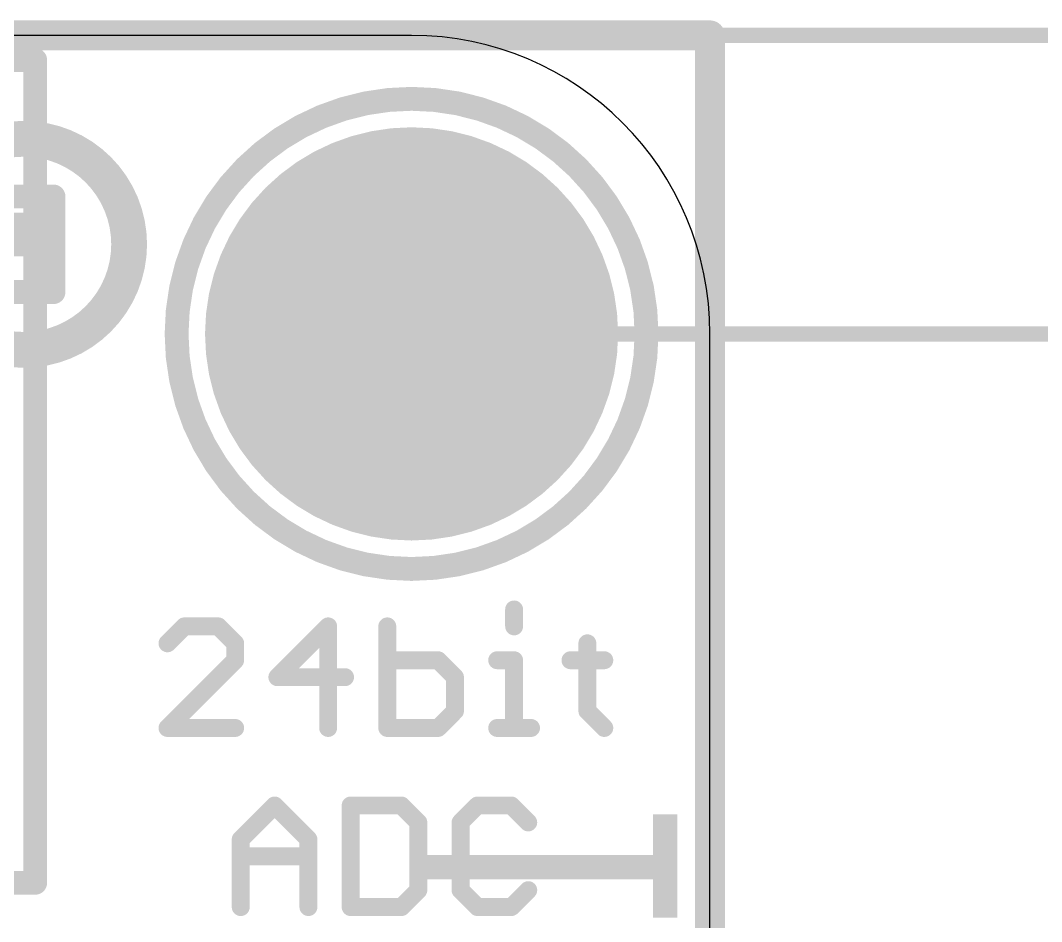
# Model space of a CAD drawing. Extents: x -9.1 to 30.1, y -12.8 to 22.4.
# Drawn here: x 14.39 to 23.08, y 11.19 to 18.86 of the extents above; entities that cross this region are included whole.
import ezdxf

# ---------------------------------------------------------------- set-up
doc = ezdxf.new("R2010")
doc.units = 0
for name, color, linetype in [('1', 12, 'CONTINUOUS'), ('16', 5, 'CONTINUOUS'), ('17', 110, 'CONTINUOUS'), ('20', 53, 'CONTINUOUS'), ('21', 40, 'CONTINUOUS'), ('22', 6, 'CONTINUOUS'), ('47', 253, 'CONTINUOUS')]:
    doc.layers.add(name, color=color, linetype=linetype)

# ---------------------------------------------------------------- blocks, each defined once
blk = doc.blocks.new('ROUNDP')
at = {"const_width": 0.5}
blk.add_lwpolyline([(0, -0.25, 1), (0, 0.25, 1), (0, -0.25)], format="xyb", dxfattribs=at)
blk = doc.blocks.new('RECT')
blk.add_solid([(-0.5, -0.5), (0.5, -0.5), (-0.5, 0.5), (0.5, 0.5)])

msp = doc.modelspace()

# ---------------------------------------------------------------- linework, layer by layer
at = {"layer": '1', "const_width": 0.254}
for points in [[(-5.1435, 18.7325), (20.2565, 18.7325)], [(20.2565, 18.7325), (20.2565, -4.1275)]]:
    msp.add_lwpolyline(points, dxfattribs=at)
at = {"layer": '1', "const_width": 0.127}
for points in [[(20.32, 18.7325, 1), (20.193, 18.7325)], [(20.2565, 18.669, 1), (20.2565, 18.796)]]:
    msp.add_lwpolyline(points, format="xyb", dxfattribs=at)
at = {"layer": '16', "const_width": 0.254}
for points in [[(-5.1435, 18.7325), (20.2565, 18.7325)], [(20.2565, 18.7325), (20.2565, -4.1275)]]:
    msp.add_lwpolyline(points, dxfattribs=at)
at = {"layer": '16', "const_width": 0.127}
for points in [[(20.32, 18.7325, 1), (20.193, 18.7325)], [(20.2565, 18.669, 1), (20.2565, 18.796)]]:
    msp.add_lwpolyline(points, format="xyb", dxfattribs=at)
at = {"layer": '20'}
for p, q in [((17.7165, 18.7325), (-2.6035, 18.7325)), ((20.2565, -1.5875), (20.2565, 16.1925))]:
    msp.add_line(p, q, dxfattribs=at)
msp.add_arc((17.7165, 16.1925), 2.54, 0, 90, dxfattribs=at)
at = {"layer": '21'}
for points, const_width in [([(14.5125, 18.5225), (7.5125, 18.5225)], 0.2032), ([(14.5125, 17.1225), (14.5125, 18.5225)], 0.2032), ([(14.5125, 17.1225), (7.5125, 17.1225)], 0.2032), ([(14.5125, 11.5225), (14.5125, 17.1225)], 0.2032), ([(18.5894, 13.8481), (18.5894, 13.704)], 0.1524), ([(15.7828, 13.704), (15.6387, 13.56)], 0.1524), ([(16.0709, 13.704), (15.7828, 13.704)], 0.1524), ([(16.215, 13.56), (16.0709, 13.704)], 0.1524), ([(17.0064, 13.704), (16.5743, 13.2719)], 0.1524), ([(17.0064, 12.8397), (17.0064, 13.704)], 0.1524), ([(17.5098, 13.704), (17.5098, 12.8397)], 0.1524), ([(16.215, 13.4159), (16.215, 13.56)], 0.1524), ([(19.213, 13.56), (19.213, 12.9838)], 0.1524), ([(15.6387, 12.8397), (16.215, 13.4159)], 0.1524), ([(17.942, 13.4159), (17.5098, 13.4159)], 0.1524), ([(18.086, 13.2719), (17.942, 13.4159)], 0.1524), ([(18.4453, 13.4159), (18.5894, 13.4159)], 0.1524), ([(18.5894, 13.4159), (18.5894, 12.8397)], 0.1524), ([(19.069, 13.4159), (19.3571, 13.4159)], 0.1524), ([(16.5743, 13.2719), (17.1505, 13.2719)], 0.1524), ([(18.086, 12.9838), (18.086, 13.2719)], 0.1524), ([(17.942, 12.8397), (18.086, 12.9838)], 0.1524), ([(19.213, 12.9838), (19.3571, 12.8397)], 0.1524), ([(16.215, 12.8397), (15.6387, 12.8397)], 0.1524), ([(17.5098, 12.8397), (17.942, 12.8397)], 0.1524), ([(18.4453, 12.8397), (18.7334, 12.8397)], 0.1524), ([(16.2624, 11.8919), (16.5505, 12.18)], 0.1524), ([(16.5505, 12.18), (16.8386, 11.8919)], 0.1524), ([(17.1979, 12.18), (17.1979, 11.3157)], 0.1524), ([(17.6301, 12.18), (17.1979, 12.18)], 0.1524), ([(17.7742, 12.036), (17.6301, 12.18)], 0.1524), ([(18.2775, 12.18), (18.1335, 12.036)], 0.1524), ([(18.5656, 12.18), (18.2775, 12.18)], 0.1524), ([(18.7097, 12.036), (18.5656, 12.18)], 0.1524), ([(17.7742, 11.4598), (17.7742, 12.036)], 0.1524), ([(18.1335, 12.036), (18.1335, 11.4598)], 0.1524), ([(16.2624, 11.3157), (16.2624, 11.8919)], 0.1524), ([(16.8386, 11.8919), (16.8386, 11.3157)], 0.1524), ([(16.2624, 11.7479), (16.8386, 11.7479)], 0.1524), ([(7.5125, 11.5225), (14.5125, 11.5225)], 0.2032), ([(17.6301, 11.3157), (17.7742, 11.4598)], 0.1524), ([(18.1335, 11.4598), (18.2775, 11.3157)], 0.1524), ([(18.5656, 11.3157), (18.7097, 11.4598)], 0.1524), ([(17.1979, 11.3157), (17.6301, 11.3157)], 0.1524), ([(18.2775, 11.3157), (18.5656, 11.3157)], 0.1524)]:
    msp.add_lwpolyline(points, dxfattribs=dict(at, const_width=const_width))
for points, const_width in [([(14.5633, 18.5225, 1), (14.4617, 18.5225)], 0.1016), ([(14.5125, 18.4717, 1), (14.5125, 18.5733)], 0.1016), ([(17.7165, 14.1925, 1), (17.7165, 18.1925, 1), (17.7165, 14.1925)], 0.2032), ([(14.5633, 17.1225, 1), (14.4617, 17.1225)], 0.1016), ([(14.5125, 17.0717, 1), (14.5125, 17.1733)], 0.1016), ([(14.4617, 17.1225, 1), (14.5633, 17.1225)], 0.1016), ([(18.6275, 13.8481, 1), (18.5513, 13.8481)], 0.0762), ([(15.7828, 13.7421, 1), (15.7828, 13.6659)], 0.0762), ([(15.8097, 13.6771, 1), (15.7559, 13.731)], 0.0762), ([(16.0979, 13.731, 1), (16.044, 13.6771)], 0.0762), ([(16.0709, 13.6659, 1), (16.0709, 13.7421)], 0.0762), ([(17.0445, 13.704, 1), (16.9683, 13.704)], 0.0762), ([(17.0334, 13.6771, 1), (16.9795, 13.731)], 0.0762), ([(17.5479, 13.704, 1), (17.4717, 13.704)], 0.0762), ([(18.5513, 13.704, 1), (18.6275, 13.704)], 0.0762), ([(15.6118, 13.5869, 1), (15.6657, 13.533)], 0.0762), ([(16.2531, 13.56, 1), (16.1769, 13.56)], 0.0762), ([(16.188, 13.533, 1), (16.2419, 13.5869)], 0.0762), ([(19.2511, 13.56, 1), (19.1749, 13.56)], 0.0762), ([(16.2419, 13.389, 1), (16.188, 13.4429)], 0.0762), ([(17.5098, 13.454, 1), (17.5098, 13.3778)], 0.0762), ([(17.9689, 13.4429, 1), (17.915, 13.389)], 0.0762), ([(17.942, 13.3778, 1), (17.942, 13.454)], 0.0762), ([(18.4453, 13.454, 1), (18.4453, 13.3778)], 0.0762), ([(18.6275, 13.4159, 1), (18.5513, 13.4159)], 0.0762), ([(18.5894, 13.3778, 1), (18.5894, 13.454)], 0.0762), ([(19.069, 13.454, 1), (19.069, 13.3778)], 0.0762), ([(19.3571, 13.3778, 1), (19.3571, 13.454)], 0.0762), ([(16.1769, 13.4159, 1), (16.2531, 13.4159)], 0.0762), ([(16.5473, 13.2988, 1), (16.6012, 13.2449)], 0.0762), ([(16.5743, 13.31, 1), (16.5743, 13.2338)], 0.0762), ([(17.1505, 13.2338, 1), (17.1505, 13.31)], 0.0762), ([(18.1241, 13.2719, 1), (18.0479, 13.2719)], 0.0762), ([(18.0591, 13.2449, 1), (18.1129, 13.2988)], 0.0762), ([(18.1129, 12.9568, 1), (18.0591, 13.0107)], 0.0762), ([(19.24, 13.0107, 1), (19.1861, 12.9568)], 0.0762), ([(18.0479, 12.9838, 1), (18.1241, 12.9838)], 0.0762), ([(19.1749, 12.9838, 1), (19.2511, 12.9838)], 0.0762), ([(15.6387, 12.8778, 1), (15.6387, 12.8016)], 0.0762), ([(15.6118, 12.8666, 1), (15.6657, 12.8128)], 0.0762), ([(16.215, 12.8016, 1), (16.215, 12.8778)], 0.0762), ([(16.9683, 12.8397, 1), (17.0445, 12.8397)], 0.0762), ([(17.5098, 12.8778, 1), (17.5098, 12.8016)], 0.0762), ([(17.4717, 12.8397, 1), (17.5479, 12.8397)], 0.0762), ([(17.915, 12.8666, 1), (17.9689, 12.8128)], 0.0762), ([(17.942, 12.8016, 1), (17.942, 12.8778)], 0.0762), ([(18.4453, 12.8778, 1), (18.4453, 12.8016)], 0.0762), ([(18.5513, 12.8397, 1), (18.6275, 12.8397)], 0.0762), ([(18.7334, 12.8016, 1), (18.7334, 12.8778)], 0.0762), ([(19.3301, 12.8128, 1), (19.384, 12.8666)], 0.0762), ([(16.5775, 12.207, 1), (16.5236, 12.1531)], 0.0762), ([(16.5775, 12.1531, 1), (16.5236, 12.207)], 0.0762), ([(17.236, 12.18, 1), (17.1598, 12.18)], 0.0762), ([(17.1979, 12.2181, 1), (17.1979, 12.1419)], 0.0762), ([(17.6571, 12.207, 1), (17.6032, 12.1531)], 0.0762), ([(17.6301, 12.1419, 1), (17.6301, 12.2181)], 0.0762), ([(18.2775, 12.2181, 1), (18.2775, 12.1419)], 0.0762), ([(18.3045, 12.1531, 1), (18.2506, 12.207)], 0.0762), ([(18.5926, 12.207, 1), (18.5387, 12.1531)], 0.0762), ([(18.5656, 12.1419, 1), (18.5656, 12.2181)], 0.0762), ([(17.8123, 12.036, 1), (17.7361, 12.036)], 0.0762), ([(17.7472, 12.009, 1), (17.8011, 12.0629)], 0.0762), ([(18.1065, 12.0629, 1), (18.1604, 12.009)], 0.0762), ([(18.1716, 12.036, 1), (18.0954, 12.036)], 0.0762), ([(18.6827, 12.009, 1), (18.7366, 12.0629)], 0.0762), ([(16.3005, 11.8919, 1), (16.2243, 11.8919)], 0.0762), ([(16.2355, 11.9189, 1), (16.2894, 11.865)], 0.0762), ([(16.8767, 11.8919, 1), (16.8005, 11.8919)], 0.0762), ([(16.8117, 11.865, 1), (16.8656, 11.9189)], 0.0762), ([(16.2624, 11.786, 1), (16.2624, 11.7098)], 0.0762), ([(16.8386, 11.7098, 1), (16.8386, 11.786)], 0.0762), ([(14.4617, 11.5225, 1), (14.5633, 11.5225)], 0.1016), ([(14.5125, 11.4717, 1), (14.5125, 11.5733)], 0.1016), ([(17.7361, 11.4598, 1), (17.8123, 11.4598)], 0.0762), ([(17.8011, 11.4328, 1), (17.7472, 11.4867)], 0.0762), ([(18.1604, 11.4867, 1), (18.1065, 11.4328)], 0.0762), ([(18.0954, 11.4598, 1), (18.1716, 11.4598)], 0.0762), ([(18.7366, 11.4328, 1), (18.6827, 11.4867)], 0.0762), ([(17.1979, 11.3538, 1), (17.1979, 11.2776)], 0.0762), ([(17.6301, 11.2776, 1), (17.6301, 11.3538)], 0.0762), ([(18.2775, 11.3538, 1), (18.2775, 11.2776)], 0.0762), ([(18.5656, 11.2776, 1), (18.5656, 11.3538)], 0.0762), ([(16.2243, 11.3157, 1), (16.3005, 11.3157)], 0.0762), ([(16.8005, 11.3157, 1), (16.8767, 11.3157)], 0.0762), ([(17.1598, 11.3157, 1), (17.236, 11.3157)], 0.0762), ([(17.6032, 11.3426, 1), (17.6571, 11.2888)], 0.0762), ([(18.2506, 11.2888, 1), (18.3045, 11.3426)], 0.0762), ([(18.5387, 11.3426, 1), (18.5926, 11.2888)], 0.0762)]:
    msp.add_lwpolyline(points, format="xyb", dxfattribs=dict(at, const_width=const_width))
at = {"layer": '22'}
for points, const_width in [([(14.4145, 16.0565, 1), (14.4145, 17.8525, 1), (14.4145, 16.0565)], 0.3048), ([(14.7193, 17.3616, 1), (14.6177, 17.3616)], 0.1016), ([(14.6685, 17.3108, 1), (14.6685, 17.4124)], 0.1016), ([(14.6685, 16.904, 1), (14.6685, 17.0056)], 0.1016), ([(14.6685, 16.4973, 1), (14.6685, 16.5989)], 0.1016), ([(14.6177, 16.5481, 1), (14.7193, 16.5481)], 0.1016)]:
    msp.add_lwpolyline(points, format="xyb", dxfattribs=dict(at, const_width=const_width))
at = {"layer": '22', "const_width": 0.2032}
for points in [[(14.6685, 17.3616), (14.2618, 17.3616)], [(14.6685, 16.5481), (14.6685, 17.3616)], [(14.6685, 16.9548), (14.2618, 16.9548)], [(14.2618, 16.5481), (14.6685, 16.5481)]]:
    msp.add_lwpolyline(points, dxfattribs=at)
at = {"layer": '47', "const_width": 0.13}
for points in [[(20.2565, 18.7325), (30.0805, 18.7325)], [(17.7165, 16.1925), (25.5085, 16.1925)]]:
    msp.add_lwpolyline(points, dxfattribs=at)
at = {"layer": '47', "const_width": 0.065}
for points in [[(20.2565, 18.765, 1), (20.2565, 18.7)], [(17.7165, 16.225, 1), (17.7165, 16.16)]]:
    msp.add_lwpolyline(points, format="xyb", dxfattribs=at)

# ---------------------------------------------------------------- block references
at = {"layer": '17', "xscale": 3.516, "yscale": 3.516}
msp.add_blockref('ROUNDP', (17.7165, 16.1925), dxfattribs=at)
msp.add_blockref('ROUNDP', (17.7165, 16.1925), dxfattribs=at)
at = {"layer": '22', "rotation": 90}
for p, xscale, yscale in [((19.7832, 11.6662), 0.8788, 0.0231), ((19.8063, 11.6662), 0.8788, 0.0231), ((19.8294, 11.6662), 0.8788, 0.0231), ((19.8525, 11.6662), 0.8788, 0.0231), ((19.8755, 11.6662), 0.8788, 0.0229), ((19.8985, 11.6662), 0.8788, 0.0231), ((19.9216, 11.6662), 0.8788, 0.0231), ((19.9447, 11.6662), 0.8788, 0.0231), ((19.9678, 11.6662), 0.8788, 0.0231), ((17.8435, 11.6561), 0.2083, 0.0229), ((17.8665, 11.6561), 0.2083, 0.0231), ((17.8896, 11.6561), 0.2083, 0.0231), ((17.9127, 11.6561), 0.2083, 0.0231), ((17.9358, 11.6561), 0.2083, 0.0231), ((17.9589, 11.6561), 0.2083, 0.0231), ((17.9821, 11.6561), 0.2083, 0.0231), ((18.0052, 11.6561), 0.2083, 0.0231), ((18.0283, 11.6561), 0.2083, 0.0231), ((18.0514, 11.6561), 0.2083, 0.0231), ((18.0745, 11.6561), 0.2083, 0.0231), ((18.0975, 11.6561), 0.2083, 0.0229), ((18.1205, 11.6561), 0.2083, 0.0231), ((18.1436, 11.6561), 0.2083, 0.0231), ((18.1667, 11.6561), 0.2083, 0.0231), ((18.1898, 11.6561), 0.2083, 0.0231), ((18.2129, 11.6561), 0.2083, 0.0231), ((18.2361, 11.6561), 0.2083, 0.0231), ((18.2592, 11.6561), 0.2083, 0.0231), ((18.2823, 11.6561), 0.2083, 0.0231), ((18.3054, 11.6561), 0.2083, 0.0231), ((18.3285, 11.6561), 0.2083, 0.0231), ((18.3515, 11.6561), 0.2083, 0.0229), ((18.3745, 11.6561), 0.2083, 0.0231), ((18.3976, 11.6561), 0.2083, 0.0231), ((18.4207, 11.6561), 0.2083, 0.0231), ((18.4438, 11.6561), 0.2083, 0.0231), ((18.4669, 11.6561), 0.2083, 0.0231), ((18.4901, 11.6561), 0.2083, 0.0231), ((18.5132, 11.6561), 0.2083, 0.0231), ((18.5363, 11.6561), 0.2083, 0.0231), ((18.5594, 11.6561), 0.2083, 0.0231), ((18.5825, 11.6561), 0.2083, 0.0231), ((18.6055, 11.6561), 0.2083, 0.0229), ((18.6285, 11.6561), 0.2083, 0.0231), ((18.6516, 11.6561), 0.2083, 0.0231), ((18.6747, 11.6561), 0.2083, 0.0231), ((18.6978, 11.6561), 0.2083, 0.0231), ((18.7209, 11.6561), 0.2083, 0.0231), ((18.7441, 11.6561), 0.2083, 0.0231), ((18.7672, 11.6561), 0.2083, 0.0231), ((18.7903, 11.6561), 0.2083, 0.0231), ((18.8134, 11.6561), 0.2083, 0.0231), ((18.8365, 11.6561), 0.2083, 0.0231), ((18.8595, 11.6561), 0.2083, 0.0229), ((18.8825, 11.6561), 0.2083, 0.0231), ((18.9056, 11.6561), 0.2083, 0.0231), ((18.9287, 11.6561), 0.2083, 0.0231), ((18.9518, 11.6561), 0.2083, 0.0231), ((18.9749, 11.6561), 0.2083, 0.0231), ((18.9981, 11.6561), 0.2083, 0.0231), ((19.0212, 11.6561), 0.2083, 0.0231), ((19.0443, 11.6561), 0.2083, 0.0231), ((19.0674, 11.6561), 0.2083, 0.0231), ((19.0905, 11.6561), 0.2083, 0.0231), ((19.1135, 11.6561), 0.2083, 0.0229), ((19.1365, 11.6561), 0.2083, 0.0231), ((19.1596, 11.6561), 0.2083, 0.0231), ((19.1827, 11.6561), 0.2083, 0.0231), ((19.2058, 11.6561), 0.2083, 0.0231), ((19.2289, 11.6561), 0.2083, 0.0231), ((19.2521, 11.6561), 0.2083, 0.0231), ((19.2752, 11.6561), 0.2083, 0.0231), ((19.2983, 11.6561), 0.2083, 0.0231), ((19.3214, 11.6561), 0.2083, 0.0231), ((19.3445, 11.6561), 0.2083, 0.0231), ((19.3675, 11.6561), 0.2083, 0.0229), ((19.3905, 11.6561), 0.2083, 0.0231), ((19.4136, 11.6561), 0.2083, 0.0231), ((19.4367, 11.6561), 0.2083, 0.0231), ((19.4598, 11.6561), 0.2083, 0.0231), ((19.4829, 11.6561), 0.2083, 0.0231), ((19.5061, 11.6561), 0.2083, 0.0231), ((19.5292, 11.6561), 0.2083, 0.0231), ((19.5523, 11.6561), 0.2083, 0.0231), ((19.5754, 11.6561), 0.2083, 0.0231), ((19.5985, 11.6561), 0.2083, 0.0231), ((19.6215, 11.6561), 0.2083, 0.0229), ((19.6445, 11.6561), 0.2083, 0.0231), ((19.6676, 11.6561), 0.2083, 0.0231), ((19.6907, 11.6561), 0.2083, 0.0231), ((19.7138, 11.6561), 0.2083, 0.0231), ((19.7369, 11.6561), 0.2083, 0.0231), ((19.7601, 11.6561), 0.2083, 0.0231)]:
    msp.add_blockref('RECT', p, dxfattribs=dict(at, xscale=xscale, yscale=yscale))

doc.saveas('drawing.dxf')
